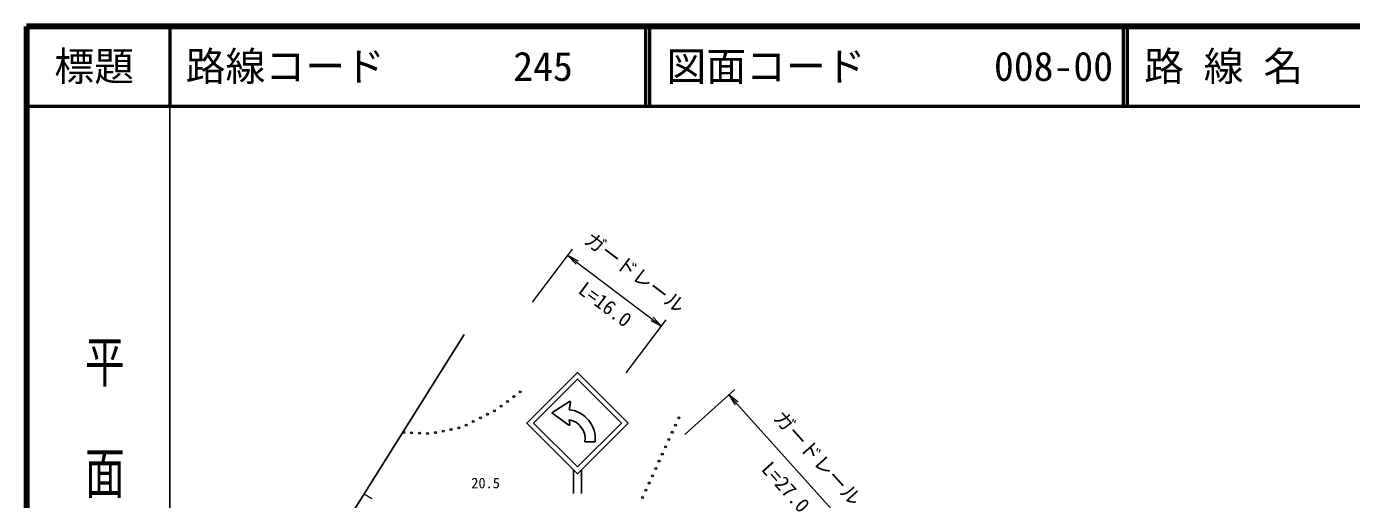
# Model space of a CAD drawing. Units: millimetres, scale not verified. Extents: x 40000 to 680000, y 20000 to 380000.
# Drawn here: x 40000 to 206432, y 320550 to 380000 of the extents above; entities that cross this region are included whole.
import ezdxf
from ezdxf.enums import TextEntityAlignment as Align

# ---------------------------------------------------------------- set-up
doc = ezdxf.new("R2010")
doc.units = ezdxf.units.MM
doc.header["$LTSCALE"] = 1000
for name, color, linetype, lineweight in [('M-BMK-OTRS', 5, 'Continuous', 25), ('M-STR-HTXT', 7, 'Continuous', 13), ('M-STR-STRC', 7, 'Continuous', 25), ('M-TTL', 2, 'Continuous', 140), ('M-TTL-BAND', 7, 'Continuous', 25), ('M-TTL-LINE', 7, 'Continuous', 50), ('M-WORK', 1, 'Continuous', 13)]:
    doc.layers.add(name, color=color, linetype=linetype, lineweight=lineweight)
doc.layers.add('M-TTL-TXT', color=7, linetype='Continuous')
doc.styles.add('@ＭＳ ゴシック', font='')
doc.styles.add('ＭＳ ゴシック', font='')
doc.styles.get('@ＭＳ ゴシック').set_extended_font_data('@MS Gothic')
doc.styles.get('ＭＳ ゴシック').set_extended_font_data('MS Gothic')

# ---------------------------------------------------------------- blocks, each defined once
blk = doc.blocks.new('open_arrow')
at = {"color": 0, "linetype": 'Continuous', "lineweight": -2}
blk.add_lwpolyline([(7.5, 1.25), (0, 0), (7.5, -1.25)], dxfattribs=at)

msp = doc.modelspace()

# ---------------------------------------------------------------- linework, layer by layer
at = {"layer": 'M-BMK-OTRS'}
msp.add_line((79046, 315886), (94978, 341306), dxfattribs=at)
at = {"layer": 'M-STR-HTXT'}
for p, q in [((103551, 345342), (108591, 352023)), ((107989, 351225), (119762, 342344)), ((115324, 336461), (120364, 343142)), ((122678, 328736), (128957, 334381)), ((128213, 333713), (146280, 313614))]:
    msp.add_line(p, q, dxfattribs=at)
at = {"layer": 'M-STR-STRC'}
for p, q in [((108204, 332855), (105972, 331426)), ((108113, 329909), (105972, 331426)), ((108336, 332768), (108177, 331837)), ((108248, 329990), (108177, 330563)), ((111422, 327783), (110150, 327783)), ((108709, 321298), (108709, 324298)), ((109709, 324298), (109709, 321298))]:
    msp.add_line(p, q, dxfattribs=at)
for points in [[(109209, 323798), (102845, 330162), (109209, 336526), (115573, 330162)], [(109209, 324647), (103693, 330162), (109209, 335678), (114724, 330162)]]:
    msp.add_lwpolyline(points, close=True, dxfattribs=at)
for centre, radius, start, end in [((108251, 332782), 86.3, 350.30905, 122.61924), ((107745, 328166), 3696, 354.04449, 83.29683), ((108163, 329980), 86.3, 234.68879, 7.12502), ((107745, 328166), 2435, 350.93996, 79.79603)]:
    msp.add_arc(centre, radius, start, end, dxfattribs=at)
at = {"layer": 'M-TTL'}
for p, q in [((40000, 380000), (40000, 20000)), ((680000, 380000), (40000, 380000))]:
    msp.add_line(p, q, dxfattribs=at)
at = {"layer": 'M-TTL-BAND'}
msp.add_line((58000, 370000), (58000, 20000), dxfattribs=at)
at = {"layer": 'M-TTL-LINE'}
for p, q in [((58000, 380000), (58000, 370000)), ((117750, 380000), (117750, 370000)), ((118250, 380000), (118250, 370000)), ((177750, 380000), (177750, 370000)), ((178250, 380000), (178250, 370000)), ((40000, 370000), (680000, 370000))]:
    msp.add_line(p, q, dxfattribs=at)
at = {"layer": 'M-WORK'}
msp.add_line((82417, 321266), (83370, 320683), dxfattribs=at)
for centre in [(100414, 332880), (101215, 333479), (102016, 334078), (97905, 331256), (98798, 331706), (99613, 332281), (94299, 329553), (95226, 329905), (96119, 330355), (97012, 330805), (121517, 329908), (121930, 330818), (87377, 328973), (88375, 328928), (89374, 328882), (90373, 328836), (91360, 328954), (92340, 329154), (93319, 329353), (120691, 328086), (121104, 328997), (119864, 326265), (120277, 327176), (119038, 324444), (119451, 325354), (118624, 323533), (117798, 321712), (118211, 322623), (117385, 320801)]:
    msp.add_circle(centre, 125, dxfattribs=at)

# ---------------------------------------------------------------- block references
at = {"layer": 'M-STR-HTXT', "xscale": 200, "yscale": 200}
for p, rotation in [((107989, 351225), 323), ((119762, 342344), 143), ((128213, 333713), 312)]:
    msp.add_blockref('open_arrow', p, dxfattribs=dict(at, rotation=rotation))

# ---------------------------------------------------------------- texts
at = {"layer": 'M-STR-HTXT', "style": 'ＭＳ ゴシック'}
for rotation, p in [(322.97, (116444, 349086)), (311.952, (139382, 325772))]:
    msp.add_text('ガードレール', height=1833, rotation=rotation, dxfattribs=at).set_placement(p, align=Align.MIDDLE_CENTER)
for s, rotation, p in [('L=16.0', 322.97, (111813, 343901)), ('L=27.0', 311.952, (134276, 321141))]:
    msp.add_text(s, height=1833, rotation=rotation, dxfattribs=at).set_placement(p, align=Align.BOTTOM_CENTER)
at = {"layer": 'M-TTL-BAND', "style": '@ＭＳ ゴシック', "width": 1.4}
msp.add_text('平  面  図', height=3666, rotation=270, dxfattribs=at).set_placement((49777, 306475), align=Align.MIDDLE_RIGHT)
at = {"layer": 'M-TTL-TXT', "style": 'ＭＳ ゴシック'}
msp.add_text('標題', height=3666, dxfattribs=at).set_placement((48500, 375000), align=Align.MIDDLE_CENTER)
for s, p in [('路線コード', (60000, 375000)), ('245', (101142, 375000)), ('図面コード', (120380, 375000)), ('008-00', (161521, 375000)), ('路 線 名', (180380, 375000))]:
    msp.add_text(s, height=3666, dxfattribs=at).set_placement(p, align=Align.MIDDLE_LEFT)
at = {"layer": 'M-WORK', "style": 'ＭＳ ゴシック'}
msp.add_text('20.5', height=1320, dxfattribs=at).set_placement((97666, 322621), align=Align.MIDDLE_CENTER)

doc.saveas('drawing.dxf')
